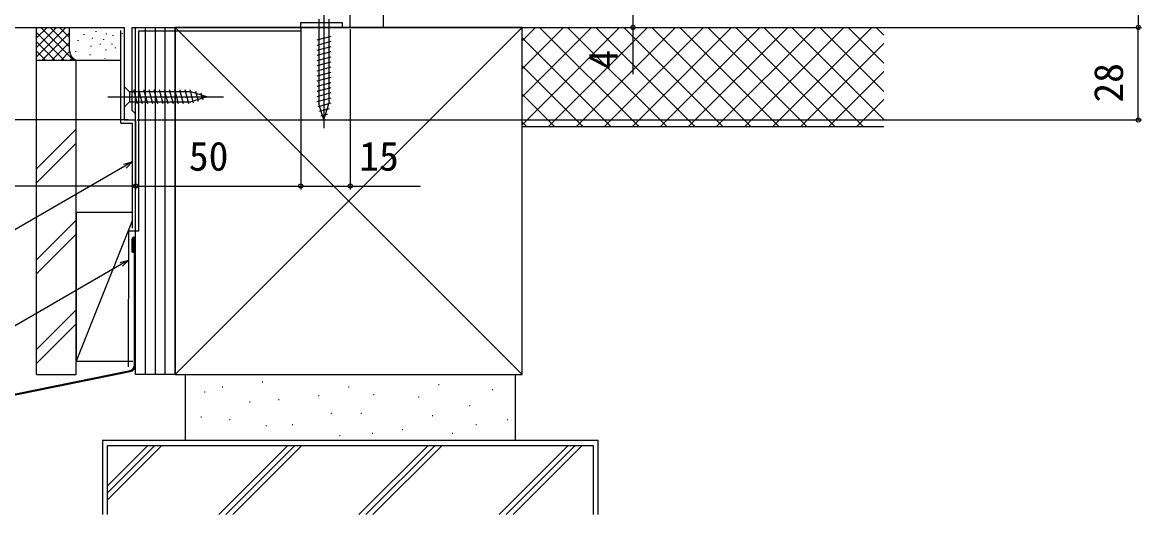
# Model space of a CAD drawing. Units: millimetres, scale not verified. Extents: x -525 to 525, y -783 to 777.
# Drawn here: x -339.2 to -0.5, y -178.6 to -29.6 of the extents above; entities that cross this region are included whole.
import ezdxf
from ezdxf.enums import TextEntityAlignment as Align

# ---------------------------------------------------------------- set-up
doc = ezdxf.new("R2010")
doc.units = ezdxf.units.MM
doc.header["$LTSCALE"] = 4
for name, color, linetype in [('0-2_YKK_11', 7, 'Continuous'), ('0-5_YKK_13', 4, 'Continuous'), ('0-7_YKK_D', 6, 'Continuous'), ('0-9_YSS_K', 3, 'Continuous'), ('0-A_YSS_KE', 3, 'Continuous')]:
    doc.layers.add(name, color=color, linetype=linetype)
doc.styles.add('ＭＳ ゴシック', font='')
doc.styles.get('ＭＳ ゴシック').set_extended_font_data('MS Gothic')

msp = doc.modelspace()

# ---------------------------------------------------------------- linework, layer by layer
at = {"layer": '0-2_YKK_11'}
msp.add_lwpolyline([(-369, -31.149), (-308.4, -31.149), (-308.4, -59.149), (-305, -59.149), (-305, -57.249), (-305.5, -56.749), (-306, -56.249), (-306, -31.149), (-255, -31.149), (-255, -29.649), (-242.5, -29.649), (-242.5, -31.149), (-240, -31.149), (-240, -27.149), (-255, -27.149)], dxfattribs=at)
at = {"layer": '0-5_YKK_13'}
for p, q in [((-248, -24.649), (-248.001, -61.649)), ((-249.55, -28.699), (-249.55, -54.233)), ((-246.45, -28.699), (-246.45, -54.233)), ((-245.9, -33.894), (-250.1, -35.02)), ((-245.9, -35.447), (-250.1, -36.573)), ((-245.9, -37), (-250.1, -38.125)), ((-245.9, -38.553), (-250.1, -39.678)), ((-245.9, -40.106), (-250.1, -41.231)), ((-245.9, -41.659), (-250.1, -42.784)), ((-245.9, -43.212), (-250.1, -44.337)), ((-245.9, -44.765), (-250.1, -45.89)), ((-245.9, -46.318), (-250.1, -47.443)), ((-308.4, -49.049), (-308.4, -55.249)), ((-308.4, -49.049), (-306.85, -50.599)), ((-288.316, -50.599), (-306.85, -50.599)), ((-306.85, -50.599), (-306.85, -53.699)), ((-304.424, -54.249), (-305.549, -50.049)), ((-302.871, -54.249), (-303.996, -50.049)), ((-301.318, -54.249), (-302.443, -50.049)), ((-299.765, -54.249), (-300.89, -50.049)), ((-298.212, -54.249), (-299.337, -50.049)), ((-296.659, -54.249), (-297.784, -50.049)), ((-295.106, -54.249), (-296.232, -50.049)), ((-293.553, -54.249), (-294.679, -50.049)), ((-292, -54.249), (-293.126, -50.049)), ((-290.447, -54.249), (-291.573, -50.049)), ((-288.894, -54.249), (-290.02, -50.049)), ((-287.411, -53.99), (-288.467, -50.049)), ((-283.4, -52.149), (-288.316, -50.599)), ((-285.979, -53.539), (-286.792, -50.503)), ((-245.9, -47.871), (-250.1, -48.996)), ((-245.9, -49.423), (-250.1, -50.549)), ((-313.4, -52.149), (-278.4, -52.149)), ((-308.4, -55.249), (-306.85, -53.699)), ((-306.85, -53.699), (-288.316, -53.699)), ((-283.4, -52.149), (-288.316, -53.699)), ((-284.547, -53.087), (-285.096, -51.037)), ((-245.9, -50.976), (-250.1, -52.102)), ((-245.9, -52.529), (-250.1, -53.655)), ((-245.9, -54.082), (-249.842, -55.138)), ((-248.001, -59.149), (-249.55, -54.233)), ((-248.001, -59.149), (-249.55, -54.233)), ((-246.354, -55.757), (-249.39, -56.57)), ((-246.889, -57.453), (-248.939, -58.002)), ((-248.001, -59.149), (-246.45, -54.233))]:
    msp.add_line(p, q, dxfattribs=at)
at = {"layer": '0-7_YKK_D'}
for p, q in [((-1.5, 8.851), (-1.5, -31.145)), ((-262.5, -31.145), (-0.5, -31.145)), ((-255, -31.149), (-255, -80.145)), ((-255, -31.649), (-255, -80.145)), ((-240.25, -31.149), (-153.445, -31.149)), ((-240, -31.649), (-240, -80.145)), ((-139, -31.145), (-0.5, -31.145)), ((-1.5, -59.145), (-1.5, -31.145)), ((-307.25, -59.145), (-458.5, -59.145)), ((-305, -59.222), (-305, -80.145)), ((-304.5, -59.145), (-0.5, -59.145)), ((-305, -63.145), (-305, -80.145)), ((-305, -79.145), (-370, -79.145)), ((-305, -79.145), (-255, -79.145))]:
    msp.add_line(p, q, dxfattribs=at)
for points in [[(-154.445, -27.149), (-154.445, -31.149), (-154.445, -45.267)], [(-306, -71.844), (-308.209, -73.119), (-372.474, -110.222), (-462.871, -110.222)], [(-308.55, -72.527), (-306, -71.844), (-307.867, -73.71)], [(-255, -79.145), (-240, -79.145), (-218.723, -79.145)], [(-307.074, -101.543), (-309.283, -102.818), (-370.314, -138.054), (-459.032, -138.054)], [(-309.624, -102.226), (-307.074, -101.543), (-308.941, -103.409)]]:
    msp.add_lwpolyline(points, dxfattribs=at)
for centre in [(-154.445, -31.149), (-1.5, -31.145), (-1.5, -31.145), (-1.5, -59.145), (-305, -79.145), (-305, -79.145), (-255, -79.145), (-255, -79.145), (-240, -79.145)]:
    msp.add_circle(centre, 0.637, dxfattribs=at)
at = {"layer": '0-9_YSS_K'}
for p, q in [((-335, -41.148), (-335, -31.148)), ((-335, -40.006), (-326.142, -31.148)), ((-335, -37.177), (-328.971, -31.148)), ((-335, -34.349), (-331.799, -31.148)), ((-335, -31.52), (-334.627, -31.148)), ((-335, -32.662), (-326.515, -41.148)), ((-333.686, -31.148), (-323.686, -41.148)), ((-333.314, -41.148), (-325, -32.834)), ((-330.858, -31.148), (-325, -37.006)), ((-328.029, -31.148), (-325, -34.177)), ((-325.201, -31.148), (-325, -31.349)), ((-325, -38.148), (-325, -31.148)), ((-320.674, -33.148), (-320.674, -33.348)), ((-317.068, -32.24), (-317.068, -32.44)), ((-313.891, -33.036), (-313.891, -33.236)), ((-311.839, -33.465), (-311.839, -33.665)), ((-309.046, -32.862), (-309.046, -33.062)), ((-305, -31.148), (-293, -31.148)), ((-305, -136.148), (-305, -31.148)), ((-305, -38.148), (-305, -31.148)), ((-302, -136.148), (-302, -31.148)), ((-299, -136.148), (-299, -31.148)), ((-296, -136.148), (-296, -31.148)), ((-293, -31.148), (-188, -136.148)), ((-293, -136.148), (-188, -31.148)), ((-293, -136.148), (-293, -31.148)), ((-188, -31.148), (-78.5, -31.148)), ((-188, -35.174), (-183.974, -31.148)), ((-188, -43.659), (-175.489, -31.148)), ((-188, -52.144), (-167.003, -31.148)), ((-188, -60.63), (-158.518, -31.148)), ((-152.702, -61.148), (-182.702, -31.148)), ((-180.033, -61.148), (-150.033, -31.148)), ((-144.217, -61.148), (-174.217, -31.148)), ((-171.547, -61.148), (-141.547, -31.148)), ((-135.731, -61.148), (-165.731, -31.148)), ((-163.062, -61.148), (-133.062, -31.148)), ((-127.246, -61.148), (-157.246, -31.148)), ((-154.577, -61.148), (-124.577, -31.148)), ((-118.761, -61.148), (-148.761, -31.148)), ((-146.092, -61.148), (-116.092, -31.148)), ((-110.275, -61.148), (-140.275, -31.148)), ((-137.606, -61.148), (-107.606, -31.148)), ((-101.79, -61.148), (-131.79, -31.148)), ((-129.121, -61.148), (-99.121, -31.148)), ((-93.305, -61.148), (-123.305, -31.148)), ((-120.636, -61.148), (-90.636, -31.148)), ((-84.82, -61.148), (-114.82, -31.148)), ((-112.151, -61.148), (-82.151, -31.148)), ((-78.5, -58.982), (-106.334, -31.148)), ((-78.5, -50.497), (-97.849, -31.148)), ((-78.5, -42.011), (-89.364, -31.148)), ((-78.5, -33.526), (-80.878, -31.148)), ((-335, -35.491), (-329.343, -41.148)), ((-330.485, -41.148), (-325, -35.662)), ((-322.505, -35.005), (-322.505, -35.205)), ((-318.499, -36.674), (-318.499, -36.874)), ((-318.165, -34.337), (-318.165, -34.537)), ((-315.706, -36.071), (-315.706, -36.271)), ((-314.658, -34.671), (-314.658, -34.871)), ((-312.173, -36.136), (-312.173, -36.336)), ((-311.217, -37.229), (-311.217, -37.429)), ((-161.187, -61.148), (-188, -34.335)), ((-103.665, -61.148), (-78.5, -35.982)), ((-335, -38.319), (-332.172, -41.148)), ((-327.657, -41.148), (-324.982, -38.473)), ((-324.828, -41.148), (-324.034, -40.353)), ((-323.172, -38.343), (-323.172, -38.543)), ((-318.833, -39.344), (-318.833, -39.544)), ((-314.344, -40.503), (-314.344, -40.703)), ((-314.01, -37.832), (-314.01, -38.032)), ((-322, -41.148), (-335, -41.148)), ((-309.5, -41.148), (-322, -41.148)), ((-169.672, -61.148), (-188, -42.82)), ((-95.18, -61.148), (-78.5, -44.468)), ((-178.158, -61.148), (-188, -51.305)), ((-86.695, -61.148), (-78.5, -52.953)), ((-186.643, -61.148), (-188, -59.791)), ((-323, -61.916), (-335, -73.916)), ((-188, -61.148), (-78.5, -61.148)), ((-323, -66.159), (-335, -78.159)), ((-323, -89.49), (-335, -101.49)), ((-306, -89.648), (-323, -132.148)), ((-335, -105.732), (-323, -93.732)), ((-323, -116.618), (-335, -128.618)), ((-323, -120.861), (-335, -132.861)), ((-293, -136.148), (-305, -136.148)), ((-266.682, -138.388), (-266.482, -138.388)), ((-284.084, -141.414), (-283.884, -141.414)), ((-278.788, -139.901), (-278.588, -139.901)), ((-240.58, -139.901), (-240.38, -139.901)), ((-233.014, -142.171), (-232.814, -142.171)), ((-213.343, -139.145), (-213.143, -139.145)), ((-197.077, -140.658), (-196.877, -140.658)), ((-270.465, -144.441), (-270.265, -144.441)), ((-261.765, -143.684), (-261.565, -143.684)), ((-249.659, -142.549), (-249.459, -142.549)), ((-219.396, -142.928), (-219.196, -142.928)), ((-203.886, -145.576), (-203.686, -145.576)), ((-285.219, -148.98), (-285.019, -148.98)), ((-245.876, -147.845), (-245.676, -147.845)), ((-236.797, -147.845), (-236.597, -147.845)), ((-215.235, -148.602), (-215.035, -148.602)), ((-276.518, -149.737), (-276.318, -149.737)), ((-265.548, -151.628), (-265.348, -151.628)), ((-257.603, -151.25), (-257.403, -151.25)), ((-201.995, -151.25), (-201.795, -151.25)), ((-192.537, -149.737), (-192.337, -149.737)), ((-243.228, -154.655), (-243.028, -154.655)), ((-233.393, -153.898), (-233.193, -153.898)), ((-224.314, -152.763), (-224.114, -152.763)), ((-209.182, -153.898), (-208.982, -153.898)), ((-313.498, -178.551), (-313.498, -157.648)), ((-313.498, -157.648), (-166.498, -157.648)), ((-313.498, -174.063), (-297.083, -157.648)), ((-313.498, -171.942), (-299.204, -157.648)), ((-313.498, -169.821), (-301.325, -157.648)), ((-279.802, -178.551), (-258.899, -157.648)), ((-277.681, -178.551), (-256.778, -157.648)), ((-275.56, -178.551), (-254.656, -157.648)), ((-216.473, -157.648), (-237.376, -178.551)), ((-235.255, -178.551), (-214.351, -157.648)), ((-212.23, -157.648), (-233.133, -178.551)), ((-194.949, -178.551), (-174.046, -157.648)), ((-192.828, -178.551), (-171.925, -157.648)), ((-190.707, -178.551), (-169.804, -157.648)), ((-166.498, -157.648), (-166.498, -178.551))]:
    msp.add_line(p, q, dxfattribs=at)
msp.add_lwpolyline([(-306, -87.148), (-323, -87.148), (-323, -132.148), (-305.8, -132.148)], dxfattribs=at)
msp.add_arc((-322, -38.148), 3, 180, 270, dxfattribs=at)
at = {"layer": '0-A_YSS_KE'}
for p, q in [((-230, -31.148), (-230, -7.148)), ((-309.5, -60.145), (-309.5, -32.038)), ((-304, -32.148), (-255, -32.148)), ((-303.967, -92.648), (-304, -32.148)), ((-230, -31.148), (-78.5, -31.148)), ((-188, -136.148), (-188, -31.148)), ((-335, -136.148), (-335, -41.148)), ((-309.5, -60.145), (-306, -60.145)), ((-306, -60.145), (-306, -91.847)), ((-307.098, -133.863), (-307.067, -92.648)), ((-307.067, -92.648), (-303.967, -92.648)), ((-306, -99.147), (-306, -95.147)), ((-305.35, -133.299), (-305.35, -95.147)), ((-305, -133.299), (-305, -95.147)), ((-353.399, -144.423), (-306.671, -134.916)), ((-353.329, -144.766), (-306.601, -135.259)), ((-335, -136.148), (-323, -136.148)), ((-293, -136.148), (-188, -136.148)), ((-290, -136.148), (-290, -156.148)), ((-290, -136.148), (-190, -136.148)), ((-190, -156.148), (-190, -136.148)), ((-314.998, -156.148), (-314.998, -178.551)), ((-190, -156.148), (-290, -156.148))]:
    msp.add_line(p, q, dxfattribs=at)
for points in [[(-188, -31.148), (-293, -31.148), (-293, -136.148)], [(-323, -136.148), (-323, -41.148), (-335, -41.148)], [(-306, -99.147), (-305.65, -99.147), (-305.65, -95.147)], [(-164.998, -178.551), (-164.998, -156.148), (-314.998, -156.148)]]:
    msp.add_lwpolyline(points, dxfattribs=at)
for centre, radius, start, end in [((-305.5, -95.147), 0.5, 0, 180), ((-305.5, -95.147), 0.15, 0, 180), ((-307, -133.299), 1.65, 281.5, 0), ((-307, -133.299), 2, 281.5, 0)]:
    msp.add_arc(centre, radius, start, end, dxfattribs=at)

# ---------------------------------------------------------------- texts
at = {"layer": '0-7_YKK_D', "style": 'ＭＳ ゴシック'}
for s, p in [('4', (-156.445, -43.881)), ('28', (-3.5, -53.906))]:
    msp.add_text(s, height=8.798, rotation=90, dxfattribs=at).set_placement(p, align=Align.BOTTOM_LEFT)
for s, p in [('50', (-288.864, -77.145)), ('15', (-237.291, -77.145))]:
    msp.add_text(s, height=8.798, dxfattribs=at).set_placement(p, align=Align.BOTTOM_LEFT)

doc.saveas('drawing.dxf')
